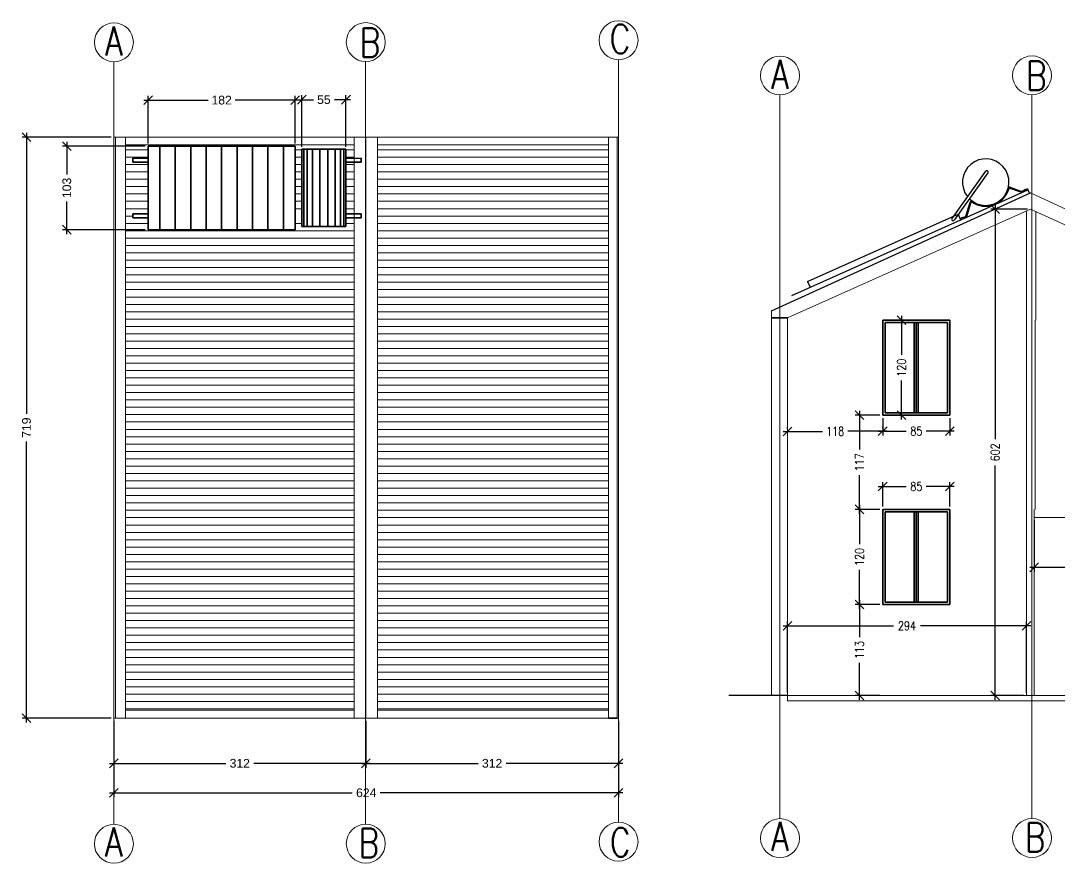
# Model space of a CAD drawing. Header units: millimetres. Extents: x 694 to 3188, y 608 to 2399.
# Drawn here: x 694 to 1980, y 1356 to 2399 of the extents above; entities that cross this region are included whole.
import ezdxf

# ---------------------------------------------------------------- set-up
doc = ezdxf.new("R2010")
doc.units = ezdxf.units.MM
for name, color, linetype, lineweight in [('A-ANNO-DIMS', 3, 'Continuous', 18), ('A-ANNO-SYMB', 3, 'Continuous', 18), ('A-ELEV-MBE1', 7, 'Continuous', 35), ('A-ELEV-MBE2', 4, 'Continuous', 25), ('A-FLOR-PATT', 8, 'Continuous', 18)]:
    doc.layers.add(name, color=color, linetype=linetype, lineweight=lineweight)
doc.styles.add('ARIAL', font='Arial.ttf')
doc.styles.add('E-ROMANS', font='romans.shx', dxfattribs={"width": 0.8})
doc.dimstyles.new('QUOTE', dxfattribs={"dimtxt": 3.6, "dimasz": 3.6, "dimexe": 1.8, "dimexo": 1.2, "dimgap": 1.8, "dimtad": 0, "dimdec": 0, "dimzin": 0, "dimdsep": 46, "dimtxsty": 'E-ROMANS', "dimblk": 'OBLIQUE', "dimblk1": 'OBLIQUE', "dimblk2": 'OBLIQUE', "dimcen": 1.8, "dimdle": 1.8, "dimclrd": 256, "dimclrt": 256, "dimadec": 0, "dimazin": 0, "dimtfac": 1, "dimtdec": 0, "dimtmove": 1, "dimatfit": 3, "dimldrblk": 'OPEN90', "dimfxl": 1, "dimtfill": 1, "dimtolj": 1, "dimtzin": 0, "dimarcsym": 0})
doc.dimstyles.new('TICK_36', dxfattribs={"dimtxt": 3.6, "dimasz": 3.6, "dimexe": 1.8, "dimexo": 1.2, "dimgap": 1.8, "dimtad": 0, "dimdec": 0, "dimzin": 0, "dimdsep": 46, "dimtxsty": 'ARIAL', "dimblk": 'OBLIQUE', "dimcen": 1.8, "dimdle": 1.8, "dimclrd": 256, "dimclrt": 256, "dimadec": 0, "dimazin": 0, "dimtfac": 1, "dimtdec": 0, "dimtmove": 1, "dimatfit": 3, "dimldrblk": 'OPEN90', "dimfxl": 1, "dimtfill": 1, "dimtolj": 1, "dimtzin": 0, "dimarcsym": 0})

# ---------------------------------------------------------------- blocks, each defined once
blk = doc.blocks.new('_Oblique')
at = {"color": 0, "linetype": 'ByBlock', "lineweight": -2}
blk.add_line((-0.5, -0.5), (0.5, 0.5), dxfattribs=at)
blk = doc.blocks.new('*D155')
at = {"layer": 'A-ANNO-DIMS', "color": 0, "lineweight": -2, "transparency": 16777216}
for p, q in [((809.7, 1531.9), (809.7, 1437.5)), ((1434.7, 1531.9), (1434.7, 1437.5))]:
    blk.add_line(p, q, dxfattribs=at)
at = {"layer": 'A-ANNO-DIMS', "lineweight": -2, "transparency": 16777216}
for p, q in [((804.3, 1442.9), (1104.8, 1442.9)), ((1440.1, 1442.9), (1139.6, 1442.9))]:
    blk.add_line(p, q, dxfattribs=at)
at = {"layer": 'A-ANNO-DIMS', "lineweight": -2, "transparency": 16777216, "xscale": 10.8, "yscale": 10.8, "zscale": 10.8, "rotation": 180}
blk.add_blockref('_Oblique', (809.7, 1442.9), dxfattribs=at)
at = {"layer": 'A-ANNO-DIMS', "lineweight": -2, "transparency": 16777216, "xscale": 10.8, "yscale": 10.8, "zscale": 10.8}
blk.add_blockref('_Oblique', (1434.7, 1442.9), dxfattribs=at)
at = {"layer": 'A-ANNO-DIMS', "transparency": 16777216, "insert": (1122.2, 1442.9), "char_height": 10.8, "attachment_point": 5, "style": 'ARIAL', "bg_fill": 3, "box_fill_scale": 1.1, "bg_fill_color": 256, "bg_fill_true_color": 13158600, "bg_fill_transparency": 0}
blk.add_mtext('\\A1;624', dxfattribs=at)
blk = doc.blocks.new('_Open90')
at = {"color": 0, "linetype": 'ByBlock', "lineweight": -2}
for p, q in [((0, 0), (-1, 0)), ((-0.5, 0.5), (0, 0)), ((0, 0), (-0.5, -0.5))]:
    blk.add_line(p, q, dxfattribs=at)
blk = doc.blocks.new('*D156')
at = {"layer": 'A-ANNO-DIMS', "color": 0, "lineweight": -2, "transparency": 16777216}
for p, q in [((809.7, 1531.9), (809.7, 1474)), ((1121.6, 1531.9), (1121.6, 1474))]:
    blk.add_line(p, q, dxfattribs=at)
at = {"layer": 'A-ANNO-DIMS', "lineweight": -2, "transparency": 16777216}
for p, q in [((804.3, 1479.4), (948.5, 1479.4)), ((1127, 1479.4), (982.8, 1479.4))]:
    blk.add_line(p, q, dxfattribs=at)
at = {"layer": 'A-ANNO-DIMS', "lineweight": -2, "transparency": 16777216, "xscale": 10.8, "yscale": 10.8, "zscale": 10.8, "rotation": 180}
blk.add_blockref('_Oblique', (809.7, 1479.4), dxfattribs=at)
at = {"layer": 'A-ANNO-DIMS', "lineweight": -2, "transparency": 16777216, "xscale": 10.8, "yscale": 10.8, "zscale": 10.8}
blk.add_blockref('_Oblique', (1121.6, 1479.4), dxfattribs=at)
at = {"layer": 'A-ANNO-DIMS', "transparency": 16777216, "insert": (965.6, 1479.4), "char_height": 10.8, "attachment_point": 5, "style": 'ARIAL', "bg_fill": 3, "box_fill_scale": 1.1, "bg_fill_color": 256, "bg_fill_true_color": 13158600, "bg_fill_transparency": 0}
blk.add_mtext('\\A1;312', dxfattribs=at)
blk = doc.blocks.new('*D157')
at = {"layer": 'A-ANNO-DIMS', "color": 0, "lineweight": -2, "transparency": 16777216}
for p, q in [((1121.6, 1531.9), (1121.6, 1474)), ((1434.7, 1531.9), (1434.7, 1474))]:
    blk.add_line(p, q, dxfattribs=at)
at = {"layer": 'A-ANNO-DIMS', "lineweight": -2, "transparency": 16777216}
for p, q in [((1116.2, 1479.4), (1261, 1479.4)), ((1440.1, 1479.4), (1295.3, 1479.4))]:
    blk.add_line(p, q, dxfattribs=at)
at = {"layer": 'A-ANNO-DIMS', "lineweight": -2, "transparency": 16777216, "xscale": 10.8, "yscale": 10.8, "zscale": 10.8, "rotation": 180}
blk.add_blockref('_Oblique', (1121.6, 1479.4), dxfattribs=at)
at = {"layer": 'A-ANNO-DIMS', "lineweight": -2, "transparency": 16777216, "xscale": 10.8, "yscale": 10.8, "zscale": 10.8}
blk.add_blockref('_Oblique', (1434.7, 1479.4), dxfattribs=at)
at = {"layer": 'A-ANNO-DIMS', "transparency": 16777216, "insert": (1278.1, 1479.4), "char_height": 10.8, "attachment_point": 5, "style": 'ARIAL', "bg_fill": 3, "box_fill_scale": 1.1, "bg_fill_color": 256, "bg_fill_true_color": 13158600, "bg_fill_transparency": 0}
blk.add_mtext('\\A1;312', dxfattribs=at)
blk = doc.blocks.new('*D158')
at = {"layer": 'A-ANNO-DIMS', "color": 0, "lineweight": -2, "transparency": 16777216}
for p, q in [((806.1, 2254.9), (696, 2254.9)), ((806.1, 1535.5), (696, 1535.5))]:
    blk.add_line(p, q, dxfattribs=at)
at = {"layer": 'A-ANNO-DIMS', "lineweight": -2, "transparency": 16777216}
for p, q in [((701.4, 2260.3), (701.4, 1912.5)), ((701.4, 1530.1), (701.4, 1877.9))]:
    blk.add_line(p, q, dxfattribs=at)
at = {"layer": 'A-ANNO-DIMS', "lineweight": -2, "transparency": 16777216, "xscale": 10.8, "yscale": 10.8, "zscale": 10.8}
for p, rotation in [((701.4, 2254.9), 90), ((701.4, 1535.5), 270)]:
    blk.add_blockref('_Oblique', p, dxfattribs=dict(at, rotation=rotation))
at = {"layer": 'A-ANNO-DIMS', "transparency": 16777216, "insert": (701.4, 1895.2), "char_height": 10.8, "attachment_point": 5, "rotation": 90, "style": 'ARIAL', "bg_fill": 3, "box_fill_scale": 1.1, "bg_fill_color": 256, "bg_fill_true_color": 13158600, "bg_fill_transparency": 0}
blk.add_mtext('\\A1;719', dxfattribs=at)
blk = doc.blocks.new('*D159')
at = {"layer": 'A-ANNO-DIMS', "color": 0, "lineweight": -2, "transparency": 16777216}
for p, q in [((848.5, 2243.7), (746, 2243.7)), ((848.5, 2140.4), (746, 2140.4))]:
    blk.add_line(p, q, dxfattribs=at)
at = {"layer": 'A-ANNO-DIMS', "lineweight": -2, "transparency": 16777216}
for p, q in [((751.4, 2249.1), (751.4, 2208.9)), ((751.4, 2135), (751.4, 2175.2))]:
    blk.add_line(p, q, dxfattribs=at)
at = {"layer": 'A-ANNO-DIMS', "lineweight": -2, "transparency": 16777216, "xscale": 10.8, "yscale": 10.8, "zscale": 10.8}
for p, rotation in [((751.4, 2243.7), 90), ((751.4, 2140.4), 270)]:
    blk.add_blockref('_Oblique', p, dxfattribs=dict(at, rotation=rotation))
at = {"layer": 'A-ANNO-DIMS', "transparency": 16777216, "insert": (751.4, 2192.1), "char_height": 10.8, "attachment_point": 5, "rotation": 90, "style": 'ARIAL', "bg_fill": 3, "box_fill_scale": 1.1, "bg_fill_color": 256, "bg_fill_true_color": 13158600, "bg_fill_transparency": 0}
blk.add_mtext('\\A1;103', dxfattribs=at)
blk = doc.blocks.new('*D160')
at = {"layer": 'A-ANNO-DIMS', "color": 0, "lineweight": -2, "transparency": 16777216}
for p, q in [((852.1, 2247.3), (852.1, 2306.2)), ((1034, 2247.3), (1034, 2306.2))]:
    blk.add_line(p, q, dxfattribs=at)
at = {"layer": 'A-ANNO-DIMS', "lineweight": -2, "transparency": 16777216}
for p, q in [((846.7, 2300.8), (926.3, 2300.8)), ((1039.4, 2300.8), (959.8, 2300.8))]:
    blk.add_line(p, q, dxfattribs=at)
at = {"layer": 'A-ANNO-DIMS', "lineweight": -2, "transparency": 16777216, "xscale": 10.8, "yscale": 10.8, "zscale": 10.8, "rotation": 180}
blk.add_blockref('_Oblique', (852.1, 2300.8), dxfattribs=at)
at = {"layer": 'A-ANNO-DIMS', "lineweight": -2, "transparency": 16777216, "xscale": 10.8, "yscale": 10.8, "zscale": 10.8}
blk.add_blockref('_Oblique', (1034, 2300.8), dxfattribs=at)
at = {"layer": 'A-ANNO-DIMS', "transparency": 16777216, "insert": (943.1, 2300.8), "char_height": 10.8, "attachment_point": 5, "style": 'ARIAL', "bg_fill": 3, "box_fill_scale": 1.1, "bg_fill_color": 256, "bg_fill_true_color": 13158600, "bg_fill_transparency": 0}
blk.add_mtext('\\A1;182', dxfattribs=at)
blk = doc.blocks.new('*D161')
at = {"layer": 'A-ANNO-DIMS', "color": 0, "lineweight": -2, "transparency": 16777216}
for p, q in [((1042.4, 2242.8), (1042.4, 2306.8)), ((1097.1, 2242.8), (1097.1, 2306.8))]:
    blk.add_line(p, q, dxfattribs=at)
at = {"layer": 'A-ANNO-DIMS', "lineweight": -2, "transparency": 16777216}
for p, q in [((1037, 2301.4), (1056.7, 2301.4)), ((1102.5, 2301.4), (1082.8, 2301.4))]:
    blk.add_line(p, q, dxfattribs=at)
at = {"layer": 'A-ANNO-DIMS', "lineweight": -2, "transparency": 16777216, "xscale": 10.8, "yscale": 10.8, "zscale": 10.8, "rotation": 180}
blk.add_blockref('_Oblique', (1042.4, 2301.4), dxfattribs=at)
at = {"layer": 'A-ANNO-DIMS', "lineweight": -2, "transparency": 16777216, "xscale": 10.8, "yscale": 10.8, "zscale": 10.8}
blk.add_blockref('_Oblique', (1097.1, 2301.4), dxfattribs=at)
at = {"layer": 'A-ANNO-DIMS', "transparency": 16777216, "insert": (1069.7, 2301.4), "char_height": 10.8, "attachment_point": 5, "style": 'ARIAL', "bg_fill": 3, "box_fill_scale": 1.1, "bg_fill_color": 256, "bg_fill_true_color": 13158600, "bg_fill_transparency": 0}
blk.add_mtext('\\A1;55', dxfattribs=at)
blk = doc.blocks.new('*D162')
at = {"layer": 'A-ANNO-DIMS', "color": 0, "lineweight": -2, "ltscale": 2, "transparency": 16777216}
for p, q in [((1761.8, 1907), (1761.8, 1885.5)), ((1845.1, 1907), (1845.1, 1885.5))]:
    blk.add_line(p, q, dxfattribs=at)
at = {"layer": 'A-ANNO-DIMS', "lineweight": -2, "ltscale": 2, "transparency": 16777216}
for p, q in [((1756.4, 1890.9), (1791.1, 1890.9)), ((1850.5, 1890.9), (1815.8, 1890.9))]:
    blk.add_line(p, q, dxfattribs=at)
at = {"layer": 'A-ANNO-DIMS', "lineweight": -2, "ltscale": 2, "transparency": 16777216, "xscale": 10.8, "yscale": 10.8, "zscale": 10.8, "rotation": 180}
blk.add_blockref('_Oblique', (1761.8, 1890.9), dxfattribs=at)
at = {"layer": 'A-ANNO-DIMS', "lineweight": -2, "ltscale": 2, "transparency": 16777216, "xscale": 10.8, "yscale": 10.8, "zscale": 10.8}
blk.add_blockref('_Oblique', (1845.1, 1890.9), dxfattribs=at)
at = {"layer": 'A-ANNO-DIMS', "ltscale": 2, "transparency": 16777216, "insert": (1803.4, 1890.9), "char_height": 10.8, "attachment_point": 5, "style": 'E-ROMANS', "bg_fill": 3, "box_fill_scale": 1.1, "bg_fill_color": 256, "bg_fill_true_color": 13158600, "bg_fill_transparency": 0}
blk.add_mtext('\\A1;85', dxfattribs=at)
blk = doc.blocks.new('*D143')
at = {"layer": 'A-ANNO-DIMS', "color": 0, "lineweight": -2, "ltscale": 2, "transparency": 16777216}
for p, q in [((1644.1, 1893.9), (1644.1, 1895.7)), ((1761.8, 1894.5), (1761.8, 1896.3))]:
    blk.add_line(p, q, dxfattribs=at)
at = {"layer": 'A-ANNO-DIMS', "lineweight": -2, "ltscale": 2, "transparency": 16777216}
for p, q in [((1767.2, 1890.9), (1718.8, 1890.7)), ((1638.7, 1890.3), (1687.1, 1890.5))]:
    blk.add_line(p, q, dxfattribs=at)
at = {"layer": 'A-ANNO-DIMS', "lineweight": -2, "ltscale": 2, "transparency": 16777216, "xscale": 10.8, "yscale": 10.8, "zscale": 10.8}
for p, rotation in [((1644.1, 1890.3), 180.2922107082833), ((1761.8, 1890.9), 0.2922107082832159)]:
    blk.add_blockref('_Oblique', p, dxfattribs=dict(at, rotation=rotation))
at = {"layer": 'A-ANNO-DIMS', "ltscale": 2, "transparency": 16777216, "insert": (1703, 1890.6), "char_height": 10.8, "attachment_point": 5, "rotation": 0.2922, "style": 'E-ROMANS', "bg_fill": 3, "box_fill_scale": 1.1, "bg_fill_color": 256, "bg_fill_true_color": 13158600, "bg_fill_transparency": 0}
blk.add_mtext('\\A1;118', dxfattribs=at)
blk = doc.blocks.new('*D144')
at = {"layer": 'A-ANNO-DIMS', "lineweight": -2, "ltscale": 2, "transparency": 16777216}
for p, q in [((1785, 2033.7), (1785, 1985.3)), ((1785, 1905.2), (1785, 1953.5))]:
    blk.add_line(p, q, dxfattribs=at)
at = {"layer": 'A-ANNO-DIMS', "color": 0, "lineweight": -2, "ltscale": 2, "transparency": 16777216}
for p, q in [((1781.4, 2028.3), (1779.6, 2028.3)), ((1781.4, 1910.6), (1779.6, 1910.6))]:
    blk.add_line(p, q, dxfattribs=at)
at = {"layer": 'A-ANNO-DIMS', "lineweight": -2, "ltscale": 2, "transparency": 16777216, "xscale": 10.8, "yscale": 10.8, "zscale": 10.8}
for p, rotation in [((1785, 2028.3), 90), ((1785, 1910.6), 270)]:
    blk.add_blockref('_Oblique', p, dxfattribs=dict(at, rotation=rotation))
at = {"layer": 'A-ANNO-DIMS', "ltscale": 2, "transparency": 16777216, "insert": (1785, 1969.4), "char_height": 10.8, "attachment_point": 5, "rotation": 90, "style": 'E-ROMANS', "bg_fill": 3, "box_fill_scale": 1.1, "bg_fill_color": 256, "bg_fill_true_color": 13158600, "bg_fill_transparency": 0}
blk.add_mtext('\\A1;120', dxfattribs=at)
blk = doc.blocks.new('*D163')
at = {"layer": 'A-ANNO-DIMS', "color": 0, "lineweight": -2, "ltscale": 2, "transparency": 16777216}
for p, q in [((1758.2, 1910.6), (1727.6, 1910.6)), ((1758.2, 1794), (1727.6, 1794))]:
    blk.add_line(p, q, dxfattribs=at)
at = {"layer": 'A-ANNO-DIMS', "lineweight": -2, "ltscale": 2, "transparency": 16777216}
for p, q in [((1733, 1916), (1733, 1868.2)), ((1733, 1788.6), (1733, 1836.4))]:
    blk.add_line(p, q, dxfattribs=at)
at = {"layer": 'A-ANNO-DIMS', "lineweight": -2, "ltscale": 2, "transparency": 16777216, "xscale": 10.8, "yscale": 10.8, "zscale": 10.8}
for p, rotation in [((1733, 1910.6), 90), ((1733, 1794), 270)]:
    blk.add_blockref('_Oblique', p, dxfattribs=dict(at, rotation=rotation))
at = {"layer": 'A-ANNO-DIMS', "ltscale": 2, "transparency": 16777216, "insert": (1733, 1852.3), "char_height": 10.8, "attachment_point": 5, "rotation": 90, "style": 'E-ROMANS', "bg_fill": 3, "box_fill_scale": 1.1, "bg_fill_color": 256, "bg_fill_true_color": 13158600, "bg_fill_transparency": 0}
blk.add_mtext('\\A1;117', dxfattribs=at)
blk = doc.blocks.new('*D164')
at = {"layer": 'A-ANNO-DIMS', "color": 0, "lineweight": -2, "ltscale": 2, "transparency": 16777216}
for p, q in [((1758.2, 1794), (1727.6, 1794)), ((1758.2, 1676.3), (1727.6, 1676.3))]:
    blk.add_line(p, q, dxfattribs=at)
at = {"layer": 'A-ANNO-DIMS', "lineweight": -2, "ltscale": 2, "transparency": 16777216}
for p, q in [((1733, 1799.4), (1733, 1751)), ((1733, 1670.9), (1733, 1719.2))]:
    blk.add_line(p, q, dxfattribs=at)
at = {"layer": 'A-ANNO-DIMS', "lineweight": -2, "ltscale": 2, "transparency": 16777216, "xscale": 10.8, "yscale": 10.8, "zscale": 10.8}
for p, rotation in [((1733, 1794), 90), ((1733, 1676.3), 270)]:
    blk.add_blockref('_Oblique', p, dxfattribs=dict(at, rotation=rotation))
at = {"layer": 'A-ANNO-DIMS', "ltscale": 2, "transparency": 16777216, "insert": (1733, 1735.1), "char_height": 10.8, "attachment_point": 5, "rotation": 90, "style": 'E-ROMANS', "bg_fill": 3, "box_fill_scale": 1.1, "bg_fill_color": 256, "bg_fill_true_color": 13158600, "bg_fill_transparency": 0}
blk.add_mtext('\\A1;120', dxfattribs=at)
blk = doc.blocks.new('*D165')
at = {"layer": 'A-ANNO-DIMS', "color": 0, "lineweight": -2, "ltscale": 2, "transparency": 16777216}
for p, q in [((1758.2, 1676.3), (1727.6, 1676.3)), ((1758.2, 1563.6), (1727.6, 1563.6))]:
    blk.add_line(p, q, dxfattribs=at)
at = {"layer": 'A-ANNO-DIMS', "lineweight": -2, "ltscale": 2, "transparency": 16777216}
for p, q in [((1733, 1681.7), (1733, 1635.8)), ((1733, 1558.2), (1733, 1604))]:
    blk.add_line(p, q, dxfattribs=at)
at = {"layer": 'A-ANNO-DIMS', "lineweight": -2, "ltscale": 2, "transparency": 16777216, "xscale": 10.8, "yscale": 10.8, "zscale": 10.8}
for p, rotation in [((1733, 1676.3), 90), ((1733, 1563.6), 270)]:
    blk.add_blockref('_Oblique', p, dxfattribs=dict(at, rotation=rotation))
at = {"layer": 'A-ANNO-DIMS', "ltscale": 2, "transparency": 16777216, "insert": (1733, 1619.9), "char_height": 10.8, "attachment_point": 5, "rotation": 90, "style": 'E-ROMANS', "bg_fill": 3, "box_fill_scale": 1.1, "bg_fill_color": 256, "bg_fill_true_color": 13158600, "bg_fill_transparency": 0}
blk.add_mtext('\\A1;113', dxfattribs=at)
blk = doc.blocks.new('*D166')
at = {"layer": 'A-ANNO-DIMS', "color": 0, "lineweight": -2, "ltscale": 2, "transparency": 16777216}
for p, q in [((1761.8, 1797.6), (1761.8, 1827.8)), ((1845.1, 1797.6), (1845.1, 1827.8))]:
    blk.add_line(p, q, dxfattribs=at)
at = {"layer": 'A-ANNO-DIMS', "lineweight": -2, "ltscale": 2, "transparency": 16777216}
for p, q in [((1756.4, 1822.4), (1791.1, 1822.4)), ((1850.5, 1822.4), (1815.8, 1822.4))]:
    blk.add_line(p, q, dxfattribs=at)
at = {"layer": 'A-ANNO-DIMS', "lineweight": -2, "ltscale": 2, "transparency": 16777216, "xscale": 10.8, "yscale": 10.8, "zscale": 10.8, "rotation": 180}
blk.add_blockref('_Oblique', (1761.8, 1822.4), dxfattribs=at)
at = {"layer": 'A-ANNO-DIMS', "lineweight": -2, "ltscale": 2, "transparency": 16777216, "xscale": 10.8, "yscale": 10.8, "zscale": 10.8}
blk.add_blockref('_Oblique', (1845.1, 1822.4), dxfattribs=at)
at = {"layer": 'A-ANNO-DIMS', "ltscale": 2, "transparency": 16777216, "insert": (1803.4, 1822.4), "char_height": 10.8, "attachment_point": 5, "style": 'E-ROMANS', "bg_fill": 3, "box_fill_scale": 1.1, "bg_fill_color": 256, "bg_fill_true_color": 13158600, "bg_fill_transparency": 0}
blk.add_mtext('\\A1;85', dxfattribs=at)
blk = doc.blocks.new('*D170')
at = {"layer": 'A-ANNO-DIMS', "color": 0, "lineweight": -2, "ltscale": 2, "transparency": 16777216}
for p, q in [((1949.6, 1780.5), (1949.6, 1716.8)), ((2240.6, 1780.5), (2240.6, 1716.8))]:
    blk.add_line(p, q, dxfattribs=at)
at = {"layer": 'A-ANNO-DIMS', "lineweight": -2, "ltscale": 2, "transparency": 16777216}
for p, q in [((1944.2, 1722.2), (2078.4, 1722.2)), ((2246, 1722.2), (2111.8, 1722.2))]:
    blk.add_line(p, q, dxfattribs=at)
at = {"layer": 'A-ANNO-DIMS', "lineweight": -2, "ltscale": 2, "transparency": 16777216, "xscale": 10.8, "yscale": 10.8, "zscale": 10.8, "rotation": 180}
blk.add_blockref('_Oblique', (1949.6, 1722.2), dxfattribs=at)
at = {"layer": 'A-ANNO-DIMS', "lineweight": -2, "ltscale": 2, "transparency": 16777216, "xscale": 10.8, "yscale": 10.8, "zscale": 10.8}
blk.add_blockref('_Oblique', (2240.6, 1722.2), dxfattribs=at)
at = {"layer": 'A-ANNO-DIMS', "ltscale": 2, "transparency": 16777216, "insert": (2095.1, 1722.2), "char_height": 10.8, "attachment_point": 5, "style": 'E-ROMANS', "bg_fill": 3, "box_fill_scale": 1.1, "bg_fill_color": 256, "bg_fill_true_color": 13158600, "bg_fill_transparency": 0}
blk.add_mtext('\\A1;294', dxfattribs=at)
blk = doc.blocks.new('*D148')
at = {"layer": 'A-ANNO-DIMS', "color": 0, "lineweight": -2, "transparency": 16777216}
for p, q in [((1941.3, 2165.8), (1895.6, 2165.8)), ((1936.2, 1563.6), (1895.6, 1563.6))]:
    blk.add_line(p, q, dxfattribs=at)
at = {"layer": 'A-ANNO-DIMS', "lineweight": -2, "transparency": 16777216}
for p, q in [((1901, 2171.2), (1901, 1881)), ((1901, 1558.2), (1901, 1848.4))]:
    blk.add_line(p, q, dxfattribs=at)
at = {"layer": 'A-ANNO-DIMS', "lineweight": -2, "transparency": 16777216, "xscale": 10.8, "yscale": 10.8, "zscale": 10.8}
for p, rotation in [((1901, 2165.8), 90), ((1901, 1563.6), 270)]:
    blk.add_blockref('_Oblique', p, dxfattribs=dict(at, rotation=rotation))
at = {"layer": 'A-ANNO-DIMS', "transparency": 16777216, "insert": (1901, 1864.7), "char_height": 10.8, "attachment_point": 5, "rotation": 90, "style": 'E-ROMANS', "bg_fill": 3, "box_fill_scale": 1.1, "bg_fill_color": 256, "bg_fill_true_color": 13158600, "bg_fill_transparency": 0}
blk.add_mtext('\\A1;602', dxfattribs=at)
blk = doc.blocks.new('*D152')
at = {"layer": 'A-ANNO-DIMS', "lineweight": -2, "transparency": 16777216}
for p, q in [((1638.7, 1649.8), (1775.3, 1649.8)), ((1945.2, 1649.8), (1808.7, 1649.8))]:
    blk.add_line(p, q, dxfattribs=at)
at = {"layer": 'A-ANNO-DIMS', "color": 0, "lineweight": -2, "transparency": 16777216}
for p, q in [((1644.1, 1567.2), (1644.1, 1655.2)), ((1939.8, 1567.2), (1939.8, 1655.2))]:
    blk.add_line(p, q, dxfattribs=at)
at = {"layer": 'A-ANNO-DIMS', "lineweight": -2, "transparency": 16777216, "xscale": 10.8, "yscale": 10.8, "zscale": 10.8, "rotation": 180}
blk.add_blockref('_Oblique', (1644.1, 1649.8), dxfattribs=at)
at = {"layer": 'A-ANNO-DIMS', "lineweight": -2, "transparency": 16777216, "xscale": 10.8, "yscale": 10.8, "zscale": 10.8}
blk.add_blockref('_Oblique', (1939.8, 1649.8), dxfattribs=at)
at = {"layer": 'A-ANNO-DIMS', "transparency": 16777216, "insert": (1792, 1649.8), "char_height": 10.8, "attachment_point": 5, "style": 'E-ROMANS', "bg_fill": 3, "box_fill_scale": 1.1, "bg_fill_color": 256, "bg_fill_true_color": 13158600, "bg_fill_transparency": 0}
blk.add_mtext('\\A1;294', dxfattribs=at)

msp = doc.modelspace()

# ---------------------------------------------------------------- linework, layer by layer
msp.add_line((1644.1, 1563.6), (1571.2, 1563.6))
at = {"layer": 'A-ANNO-SYMB', "color": 0}
for p, q in [((1121.6, 2254.9), (809.7, 2254.9)), ((809.7, 2254.9), (809.7, 1535.5)), ((811.6, 1535.5), (811.6, 2254.9)), ((824.2, 2254.9), (824.2, 1535.5)), ((1107.3, 1535.5), (1107.3, 2254.9)), ((1121.6, 1535.5), (1121.6, 2254.9)), ((1121.6, 2254.9), (1422.2, 2254.9)), ((1136, 1535.5), (1136, 2254.9)), ((1420.3, 2254.9), (1420.3, 2254.9)), ((1420.3, 2254.9), (1434.7, 2254.9)), ((1422.2, 2254.9), (1432.8, 2254.9)), ((1422.2, 1535.5), (1422.2, 2254.9)), ((1432.8, 2254.9), (1432.8, 1535.5)), ((1434.7, 2254.9), (1434.7, 1535.5)), ((1107.3, 2245.3), (824.2, 2245.3)), ((1136, 2245.3), (1422.2, 2245.3)), ((1939.8, 1794), (1939.8, 2163.5)), ((1624.1, 2039.9), (1624.3, 1563.6)), ((1644.1, 2031.2), (1644.1, 1794)), ((1950.6, 2028.3), (1950.6, 1794)), ((1644.1, 1794), (1644.1, 1563.6)), ((1939.8, 1563.6), (1939.8, 1794)), ((1949.6, 1794), (1949.6, 1563.6)), ((1644.1, 1563.6), (1637.2, 1563.6)), ((1644.1, 1563.6), (1949.6, 1563.6)), ((1644.1, 1556.7), (1644.1, 1563.6)), ((2250.2, 1556.7), (1644.1, 1556.7)), ((1946.6, 1563.6), (2254.9, 1563.6)), ((1107.3, 1545.1), (824.2, 1545.1)), ((1136, 1545.1), (1422.2, 1545.1)), ((1121.6, 1535.5), (809.7, 1535.5)), ((1121.6, 1535.5), (1422.2, 1535.5)), ((1420.3, 1535.5), (1434.7, 1535.5))]:
    msp.add_line(p, q, dxfattribs=at)
at = {"layer": 'A-ANNO-SYMB', "color": 7, "ltscale": 2}
msp.add_line((2240.6, 1784.1), (1949.6, 1784.1), dxfattribs=at)
at = {"layer": 'A-ANNO-SYMB', "color": 0}
for points in [[(2252.6, 2043.4), (1944.9, 2186)], [(1644.1, 2031.2), (1944.9, 2165.8)], [(2241.8, 2030.6), (1944.9, 2165.8)], [(1951.6, 2028.3), (1951.6, 2162.7)]]:
    msp.add_lwpolyline(points, dxfattribs=at)
at = {"layer": 'A-ANNO-SYMB'}
for centre in [(809.7, 2372.5), (1121.6, 2372.7), (1434.7, 2375), (1634.6, 2331.3), (1946.8, 2331.5), (809.7, 1379.8), (1121.6, 1380), (1434.7, 1382.4), (1634.6, 1386.8), (1946.8, 1387)]:
    msp.add_circle(centre, 24.1, dxfattribs=at)
at = {"layer": 'A-ELEV-MBE1', "color": 4}
for p, q in [((852.1, 2140.4), (852.1, 2243.7)), ((1034, 2243.7), (852.1, 2243.7)), ((866.6, 2243.7), (866.6, 2140.4)), ((885.7, 2243.7), (885.7, 2140.4)), ((904.9, 2243.7), (904.9, 2140.4)), ((924, 2243.7), (924, 2140.4)), ((943.1, 2243.7), (943.1, 2140.4)), ((962.3, 2243.7), (962.3, 2140.4)), ((981.4, 2243.7), (981.4, 2140.4)), ((1000.5, 2243.7), (1000.5, 2140.4)), ((1019.6, 2243.7), (1019.6, 2140.4)), ((1034, 2243.7), (1034, 2140.4)), ((1042.4, 2144.2), (1042.4, 2239.9)), ((1042.4, 2239.9), (1097.1, 2239.9)), ((1044.8, 2144.2), (1044.8, 2239.9)), ((1049, 2144.2), (1049, 2239.9)), ((1055.6, 2144.2), (1055.6, 2239.9)), ((1064.7, 2144.2), (1064.7, 2239.9)), ((1074.7, 2144.2), (1074.7, 2239.9)), ((1083.8, 2144.2), (1083.8, 2239.9)), ((1090.4, 2144.2), (1090.4, 2239.9)), ((1094.6, 2144.2), (1094.6, 2239.9)), ((1097.1, 2144.2), (1097.1, 2239.9)), ((852.1, 2228.9), (833.1, 2228.9)), ((833.1, 2224.2), (833.1, 2228.9)), ((1115.8, 2224.2), (1115.8, 2228.9)), ((833.1, 2224.2), (852.1, 2224.2)), ((1115.8, 2224.2), (1097.1, 2224.2)), ((833.1, 2155.2), (833.1, 2160)), ((833.1, 2160), (852.1, 2160)), ((852.1, 2155.2), (833.1, 2155.2)), ((1034, 2160), (1034, 2155.2)), ((1115.8, 2160), (1097.1, 2160)), ((1097.1, 2155.2), (1115.8, 2155.2)), ((1115.8, 2155.2), (1115.8, 2160)), ((852.1, 2140.4), (1034, 2140.4)), ((1097.1, 2144.2), (1042.4, 2144.2)), ((1761.8, 2028.3), (1761.8, 1910.6)), ((1761.8, 2028.3), (1845.1, 2028.3)), ((1764.7, 2025.3), (1842.2, 2025.3)), ((1764.7, 1913.6), (1764.7, 2025.3)), ((1801, 2025.3), (1801, 1913.6)), ((1803.4, 2025.3), (1803.4, 1913.6)), ((1805.9, 2025.3), (1805.9, 1913.6)), ((1842.2, 1913.6), (1842.2, 2025.3)), ((1845.1, 2028.3), (1845.1, 1910.6)), ((1761.8, 1910.6), (1845.1, 1910.6)), ((1764.7, 1913.6), (1842.2, 1913.6)), ((1761.8, 1794), (1761.8, 1676.3)), ((1761.8, 1794), (1845.1, 1794)), ((1764.7, 1791), (1842.2, 1791)), ((1764.7, 1679.2), (1764.7, 1791)), ((1801, 1791), (1801, 1679.2)), ((1803.4, 1791), (1803.4, 1679.2)), ((1805.9, 1791), (1805.9, 1679.2)), ((1842.2, 1679.2), (1842.2, 1791)), ((1845.1, 1794), (1845.1, 1676.3)), ((1761.8, 1676.3), (1845.1, 1676.3)), ((1764.7, 1679.2), (1842.2, 1679.2))]:
    msp.add_line(p, q, dxfattribs=at)
at = {"layer": 'A-ELEV-MBE1', "color": 0}
for p, q in [((1042.4, 2144.2), (1042.4, 2239.9)), ((1644.1, 2031.2), (1624.1, 2031.2)), ((1644.1, 2031.2), (1624.1, 2031.2)), ((1420.3, 1535.5), (1420.3, 1535.5)), ((1432.8, 1535.5), (1422.2, 1535.5)), ((1434.7, 1535.5), (1434.7, 1535.5))]:
    msp.add_line(p, q, dxfattribs=at)
at = {"layer": 'A-ELEV-MBE2', "color": 4}
for p, q in [((1097.1, 2228.9), (1115.8, 2228.9)), ((1889.3, 2212.7), (1847.4, 2154.3)), ((1892.1, 2210.7), (1850.3, 2152.2)), ((1919.5, 2192), (1932.4, 2187.1)), ((1919.9, 2193.1), (1932.8, 2188.1)), ((1941, 2190.9), (1935, 2188.2)), ((1937.3, 2189.3), (1937, 2189.8)), ((1937.1, 2189.9), (1938.4, 2190.5)), ((1937.6, 2189.4), (1937.3, 2190)), ((1938.2, 2190.3), (1938.4, 2189.8)), ((1938.5, 2190.5), (1938.7, 2189.9)), ((1941, 2190.9), (1941.5, 2189.8)), ((1865.4, 2158.2), (1870.1, 2174.6)), ((1866.5, 2157.9), (1871.2, 2174.3)), ((1863.8, 2156.3), (1857.9, 2153.7)), ((1857.9, 2153.7), (1858.3, 2152.6)), ((1860.1, 2154.7), (1859.8, 2155.3)), ((1859.9, 2155.4), (1861.2, 2155.9)), ((1860.4, 2154.9), (1860.1, 2155.4)), ((1861, 2155.8), (1861.2, 2155.2)), ((1861.2, 2155.9), (1861.5, 2155.4))]:
    msp.add_line(p, q, dxfattribs=at)
for points in [[(1649.1, 2059), (1941.5, 2189.8)], [(1941.5, 2189.8), (1943.5, 2185.4)], [(1624.1, 2039.9), (1944.9, 2186)], [(1668.6, 2076.3), (1855.1, 2159.8)], [(1855.1, 2159.8), (1858.3, 2152.6)], [(1668.6, 2076.3), (1671.8, 2069.2)]]:
    msp.add_lwpolyline(points, dxfattribs=at)
for centre, radius, start, end in [((1889.4, 2199.3), 28.8, 225.5684, 218.4373), ((1890.7, 2211.7), 1.75, 323.5018, 144.7184), ((1889.4, 2199.3), 29.9, 235.3503, 344.8856), ((1919.1, 2191.2), 2.04, 69.1101, 160.1951), ((1919.1, 2191.2), 0.909, 69.1393, 157.4318), ((1933.8, 2190.9), 4.05, 249.1101, 294.1101), ((1933.8, 2190.9), 2.92, 249.1101, 294.1101), ((1937.1, 2189.9), 0.0527, 114.1101, 204.1101), ((1937.4, 2190), 0.0527, 114.1101, 204.1101), ((1937.3, 2189.9), 0.0527, 24.1101, 114.1101), ((1937.3, 2189.3), 0.0527, 204.1101, 294.1101), ((1937.6, 2189.4), 0.0527, 204.1101, 294.1101), ((1937.5, 2189.4), 0.0527, 294.1101, 24.1101), ((1938.1, 2190.3), 0.0527, 24.1101, 114.1101), ((1938.2, 2190.4), 0.0527, 114.1101, 204.1101), ((1938.4, 2190.4), 0.0527, 24.1101, 114.1101), ((1938.5, 2189.8), 0.0527, 204.1101, 294.1101), ((1938.4, 2189.8), 0.0527, 294.1101, 24.1101), ((1938.7, 2189.9), 0.0527, 294.1101, 24.1101), ((1872, 2173.9), 2.04, 59.8894, 159.9915), ((1872, 2173.9), 0.908, 62.3083, 153.6229), ((1848.9, 2153.3), 1.75, 144.1101, 325.08), ((1859.9, 2155.3), 0.0527, 114.1101, 204.1101), ((1860.2, 2155.4), 0.0527, 114.1101, 204.1101), ((1860.1, 2155.4), 0.0527, 24.1101, 114.1101), ((1860.1, 2154.7), 0.0527, 204.1101, 294.1101), ((1860.4, 2154.9), 0.0527, 204.1101, 294.1101), ((1860.3, 2154.8), 0.0527, 294.1101, 24.1101), ((1861, 2155.8), 0.0527, 114.1101, 204.1101), ((1860.9, 2155.8), 0.0527, 24.1101, 114.1101), ((1861.2, 2155.9), 0.0527, 24.1101, 114.1101), ((1861.2, 2155.2), 0.0527, 204.1101, 294.1101), ((1861.2, 2155.2), 0.0527, 294.1101, 24.1101), ((1861.4, 2155.3), 0.0527, 294.1101, 24.1101), ((1862.6, 2159), 2.92, 294.1101, 344.1101), ((1862.6, 2159), 4.05, 294.1101, 344.1101)]:
    msp.add_arc(centre, radius, start, end, dxfattribs=at)
at = {"layer": 'A-FLOR-PATT', "linetype": 'Continuous'}
for p, q in [((824.2, 2239.2), (852.1, 2239.2)), ((1034, 2239.2), (1042.4, 2239.2)), ((1097.1, 2239.2), (1107.3, 2239.2)), ((1136, 2239.2), (1422.2, 2239.2)), ((824.2, 2230.1), (852.1, 2230.1)), ((1034, 2230.1), (1042.4, 2230.1)), ((1097.1, 2230.1), (1107.3, 2230.1)), ((1136, 2230.1), (1422.2, 2230.1)), ((824.2, 2221), (852.1, 2221)), ((1034, 2221), (1042.4, 2221)), ((1097.1, 2221), (1107.3, 2221)), ((1136, 2221), (1422.2, 2221)), ((824.2, 2211.9), (852.1, 2211.9)), ((824.2, 2202.8), (852.1, 2202.8)), ((1034, 2211.9), (1042.4, 2211.9)), ((1034, 2202.8), (1042.4, 2202.8)), ((1097.1, 2211.9), (1107.3, 2211.9)), ((1097.1, 2202.8), (1107.3, 2202.8)), ((1136, 2211.9), (1422.2, 2211.9)), ((1136, 2202.8), (1422.2, 2202.8)), ((824.2, 2193.7), (852.1, 2193.7)), ((1034, 2193.7), (1042.4, 2193.7)), ((1097.1, 2193.7), (1107.3, 2193.7)), ((1136, 2193.7), (1422.2, 2193.7)), ((824.2, 2184.6), (852.1, 2184.6)), ((824.2, 2175.5), (852.1, 2175.5)), ((1034, 2184.6), (1042.4, 2184.6)), ((1034, 2175.5), (1042.4, 2175.5)), ((1097.1, 2184.6), (1107.3, 2184.6)), ((1097.1, 2175.5), (1107.3, 2175.5)), ((1136, 2184.6), (1422.2, 2184.6)), ((1136, 2175.5), (1422.2, 2175.5)), ((824.2, 2166.4), (852.1, 2166.4)), ((1034, 2166.4), (1042.4, 2166.4)), ((1097.1, 2166.4), (1107.3, 2166.4)), ((1136, 2166.4), (1422.2, 2166.4)), ((824.2, 2157.2), (833.1, 2157.2)), ((824.2, 2148.1), (852.1, 2148.1)), ((1034, 2148.1), (1042.4, 2148.1)), ((1097.1, 2148.1), (1107.3, 2148.1)), ((1136, 2157.2), (1422.2, 2157.2)), ((1136, 2148.1), (1422.2, 2148.1)), ((824.2, 2139), (1107.3, 2139)), ((1136, 2139), (1422.2, 2139)), ((824.2, 2129.9), (1107.3, 2129.9)), ((1136, 2129.9), (1422.2, 2129.9)), ((824.2, 2120.8), (1107.3, 2120.8)), ((824.2, 2111.7), (1107.3, 2111.7)), ((1136, 2120.8), (1422.2, 2120.8)), ((1136, 2111.7), (1422.2, 2111.7)), ((824.2, 2102.6), (1107.3, 2102.6)), ((1136, 2102.6), (1422.2, 2102.6)), ((824.2, 2093.5), (1107.3, 2093.5)), ((824.2, 2084.4), (1107.3, 2084.4)), ((1136, 2093.5), (1422.2, 2093.5)), ((1136, 2084.4), (1422.2, 2084.4)), ((824.2, 2075.3), (1107.3, 2075.3)), ((1136, 2075.3), (1422.2, 2075.3)), ((824.2, 2066.1), (1107.3, 2066.1)), ((1136, 2066.1), (1422.2, 2066.1)), ((824.2, 2057), (1107.3, 2057)), ((824.2, 2047.9), (1107.3, 2047.9)), ((1136, 2057), (1422.2, 2057)), ((1136, 2047.9), (1422.2, 2047.9)), ((824.2, 2038.8), (1107.3, 2038.8)), ((1136, 2038.8), (1422.2, 2038.8)), ((824.2, 2029.7), (1107.3, 2029.7)), ((824.2, 2020.6), (1107.3, 2020.6)), ((1136, 2029.7), (1422.2, 2029.7)), ((1136, 2020.6), (1422.2, 2020.6)), ((824.2, 2011.5), (1107.3, 2011.5)), ((1136, 2011.5), (1422.2, 2011.5)), ((824.2, 2002.4), (1107.3, 2002.4)), ((1136, 2002.4), (1422.2, 2002.4)), ((824.2, 1993.3), (1107.3, 1993.3)), ((824.2, 1984.2), (1107.3, 1984.2)), ((1136, 1993.3), (1422.2, 1993.3)), ((1136, 1984.2), (1422.2, 1984.2)), ((824.2, 1975.1), (1107.3, 1975.1)), ((1136, 1975.1), (1422.2, 1975.1)), ((824.2, 1965.9), (1107.3, 1965.9)), ((824.2, 1956.8), (1107.3, 1956.8)), ((1136, 1965.9), (1422.2, 1965.9)), ((1136, 1956.8), (1422.2, 1956.8)), ((824.2, 1947.7), (1107.3, 1947.7)), ((1136, 1947.7), (1422.2, 1947.7)), ((824.2, 1938.6), (1107.3, 1938.6)), ((824.2, 1929.5), (1107.3, 1929.5)), ((1136, 1938.6), (1422.2, 1938.6)), ((1136, 1929.5), (1422.2, 1929.5)), ((824.2, 1920.4), (1107.3, 1920.4)), ((1136, 1920.4), (1422.2, 1920.4)), ((824.2, 1911.3), (1107.3, 1911.3)), ((1136, 1911.3), (1422.2, 1911.3)), ((824.2, 1902.2), (1107.3, 1902.2)), ((824.2, 1893.1), (1107.3, 1893.1)), ((1136, 1902.2), (1422.2, 1902.2)), ((1136, 1893.1), (1422.2, 1893.1)), ((824.2, 1884), (1107.3, 1884)), ((1136, 1884), (1422.2, 1884)), ((824.2, 1874.8), (1107.3, 1874.8)), ((824.2, 1865.7), (1107.3, 1865.7)), ((1136, 1874.8), (1422.2, 1874.8)), ((1136, 1865.7), (1422.2, 1865.7)), ((824.2, 1856.6), (1107.3, 1856.6)), ((1136, 1856.6), (1422.2, 1856.6)), ((824.2, 1847.5), (963.3, 1847.5)), ((963.3, 1847.5), (1107.3, 1847.5)), ((1136, 1847.5), (1265.4, 1847.5)), ((1265.4, 1847.5), (1422.2, 1847.5)), ((824.2, 1838.4), (1107.3, 1838.4)), ((824.2, 1829.3), (1107.3, 1829.3)), ((1136, 1838.4), (1422.2, 1838.4)), ((1136, 1829.3), (1422.2, 1829.3)), ((824.2, 1820.2), (1107.3, 1820.2)), ((1136, 1820.2), (1422.2, 1820.2)), ((824.2, 1811.1), (1107.3, 1811.1)), ((824.2, 1802), (1107.3, 1802)), ((1136, 1811.1), (1422.2, 1811.1)), ((1136, 1802), (1422.2, 1802)), ((824.2, 1792.9), (1107.3, 1792.9)), ((1136, 1792.9), (1422.2, 1792.9)), ((824.2, 1783.8), (1107.3, 1783.8)), ((1136, 1783.8), (1422.2, 1783.8)), ((824.2, 1774.6), (1107.3, 1774.6)), ((824.2, 1765.5), (1107.3, 1765.5)), ((1136, 1774.6), (1422.2, 1774.6)), ((1136, 1765.5), (1422.2, 1765.5)), ((824.2, 1756.4), (1107.3, 1756.4)), ((1136, 1756.4), (1422.2, 1756.4)), ((824.2, 1747.3), (1107.3, 1747.3)), ((824.2, 1738.2), (1107.3, 1738.2)), ((1136, 1747.3), (1422.2, 1747.3)), ((1136, 1738.2), (1422.2, 1738.2)), ((824.2, 1729.1), (1107.3, 1729.1)), ((1136, 1729.1), (1422.2, 1729.1)), ((824.2, 1720), (1107.3, 1720)), ((824.2, 1710.9), (1107.3, 1710.9)), ((1136, 1720), (1422.2, 1720)), ((1136, 1710.9), (1422.2, 1710.9)), ((824.2, 1701.8), (1107.3, 1701.8)), ((1136, 1701.8), (1422.2, 1701.8)), ((824.2, 1692.7), (1107.3, 1692.7)), ((1136, 1692.7), (1422.2, 1692.7)), ((824.2, 1683.5), (1107.3, 1683.5)), ((824.2, 1674.4), (1107.3, 1674.4)), ((1136, 1683.5), (1422.2, 1683.5)), ((1136, 1674.4), (1422.2, 1674.4)), ((824.2, 1665.3), (1107.3, 1665.3)), ((1136, 1665.3), (1422.2, 1665.3)), ((824.2, 1656.2), (1107.3, 1656.2)), ((824.2, 1647.1), (1107.3, 1647.1)), ((1136, 1656.2), (1422.2, 1656.2)), ((1136, 1647.1), (1422.2, 1647.1)), ((824.2, 1638), (1107.3, 1638)), ((1136, 1638), (1422.2, 1638)), ((824.2, 1628.9), (1107.3, 1628.9)), ((1136, 1628.9), (1422.2, 1628.9)), ((824.2, 1619.8), (1107.3, 1619.8)), ((824.2, 1610.7), (1107.3, 1610.7)), ((1136, 1619.8), (1422.2, 1619.8)), ((1136, 1610.7), (1422.2, 1610.7)), ((824.2, 1601.6), (1107.3, 1601.6)), ((1136, 1601.6), (1422.2, 1601.6)), ((824.2, 1592.4), (1107.3, 1592.4)), ((824.2, 1583.3), (1107.3, 1583.3)), ((1136, 1592.4), (1422.2, 1592.4)), ((1136, 1583.3), (1422.2, 1583.3)), ((824.2, 1574.2), (1107.3, 1574.2)), ((1136, 1574.2), (1422.2, 1574.2)), ((824.2, 1565.1), (1107.3, 1565.1)), ((1136, 1565.1), (1422.2, 1565.1)), ((824.2, 1556), (1107.3, 1556)), ((824.2, 1546.9), (1107.3, 1546.9)), ((1136, 1556), (1422.2, 1556)), ((1136, 1546.9), (1422.2, 1546.9))]:
    msp.add_line(p, q, dxfattribs=at)

# ---------------------------------------------------------------- texts
at = {"layer": 'A-ANNO-SYMB', "char_height": 35.9, "attachment_point": 1, "style": 'E-ROMANS'}
for s, insert in [('C', (1423.7, 2394.6)), ('A', (798.7, 2392.1)), ('B', (1113.9, 2390.1)), ('A', (1623.6, 2350.9)), ('B', (1939.1, 2348.9)), ('A', (1623.6, 1407)), ('B', (1937.7, 1405.7)), ('A', (798.6, 1400)), ('B', (1112.5, 1398.7)), ('C', (1423.8, 1399.7))]:
    msp.add_mtext_dynamic_manual_height_columns(s, width=37.201, gutter_width=2.5, heights=[0], dxfattribs=dict(at, insert=insert))

# ---------------------------------------------------------------- next in the draw order: dimensions: what is measured, and where the dimension line sits
at = {"layer": 'A-ANNO-DIMS', "ltscale": 2}
for base, p1, p2, text, picture, middle in [((1845.1, 1890.9), (1761.8, 1910.6), (1845.1, 1910.6), '85', '*D162', (1803.4, 1890.9)), ((2240.6, 1722.2), (1949.6, 1784.1), (2240.6, 1784.1), '294', '*D170', (2095.1, 1722.2))]:
    dim = msp.add_linear_dim(base=base, p1=p1, p2=p2, text=text, dimstyle='TICK_36', override={"dimscale": 3, "dimtxsty": 'E-ROMANS'}, dxfattribs=at)
    dim.commit()
    dim.dimension.update_dxf_attribs({"geometry": picture, "text_midpoint": middle})
at = {"layer": 'A-ANNO-DIMS'}
dim = msp.add_linear_dim(base=(1434.7, 1442.9), p1=(809.7, 1535.5), p2=(1434.7, 1535.5), text='624', dimstyle='TICK_36', override={"dimscale": 3}, dxfattribs=at)
dim.commit()
dim.dimension.update_dxf_attribs({"geometry": '*D155', "text_midpoint": (1122.2, 1442.9)})

# ---------------------------------------------------------------- next in the draw order: dimensions: what is measured, and where the dimension line sits
dim = msp.add_linear_dim(base=(1901, 2165.8), p1=(1939.8, 1563.6), p2=(1944.9, 2165.8), angle=90, dimstyle='TICK_36', override={"dimscale": 3, "dimtxsty": 'E-ROMANS'}, dxfattribs=at)
dim.commit()
dim.dimension.update_dxf_attribs({"geometry": '*D148', "text_midpoint": (1901, 1864.7)})
at = {"layer": 'A-ANNO-DIMS', "ltscale": 2}
dim = msp.add_linear_dim(base=(1785, 1910.6), p1=(1785, 2028.3), p2=(1785, 1910.6), angle=90, text='120', dimstyle='TICK_36', override={"dimscale": 3, "dimtxsty": 'E-ROMANS'}, dxfattribs=at)
dim.commit()
dim.dimension.update_dxf_attribs({"geometry": '*D144', "text_midpoint": (1785, 1969.4)})
dim = msp.add_aligned_dim(p1=(1761.8, 1890.9), p2=(1644.1, 1890.3), distance=0, dimstyle='TICK_36', override={"dimscale": 3, "dimtxsty": 'E-ROMANS'}, dxfattribs=at)
dim.commit()
dim.dimension.update_dxf_attribs({"geometry": '*D143', "text_midpoint": (1703, 1890.6)})
at = {"layer": 'A-ANNO-DIMS'}
dim = msp.add_linear_dim(base=(1121.6, 1479.4), p1=(809.7, 1535.5), p2=(1121.6, 1535.5), dimstyle='TICK_36', override={"dimscale": 3}, dxfattribs=at)
dim.commit()
dim.dimension.update_dxf_attribs({"geometry": '*D156', "text_midpoint": (965.6, 1479.4)})

# ---------------------------------------------------------------- next in the draw order: dimensions: what is measured, and where the dimension line sits
dim = msp.add_linear_dim(base=(701.4, 2254.9), p1=(809.7, 1535.5), p2=(809.7, 2254.9), angle=90, dimstyle='TICK_36', override={"dimscale": 3}, dxfattribs=at)
dim.commit()
dim.dimension.update_dxf_attribs({"geometry": '*D158', "text_midpoint": (701.4, 1895.2)})
at = {"layer": 'A-ANNO-DIMS', "ltscale": 2}
dim = msp.add_linear_dim(base=(1733, 1794), p1=(1761.8, 1910.6), p2=(1761.8, 1794), angle=90, dimstyle='TICK_36', override={"dimscale": 3, "dimtxsty": 'E-ROMANS'}, dxfattribs=at)
dim.commit()
dim.dimension.update_dxf_attribs({"geometry": '*D163', "text_midpoint": (1733, 1852.3)})
at = {"layer": 'A-ANNO-DIMS'}
dim = msp.add_linear_dim(base=(1121.6, 1479.4), p1=(1434.7, 1535.5), p2=(1121.6, 1535.5), text='312', dimstyle='TICK_36', override={"dimscale": 3}, dxfattribs=at)
dim.commit()
dim.dimension.update_dxf_attribs({"geometry": '*D157', "text_midpoint": (1278.1, 1479.4)})

# ---------------------------------------------------------------- next in the draw order: linework, layer by layer
at = {"layer": 'A-ANNO-SYMB'}
for p, q in [((1121.4, 1404), (1121.4, 2348.5)), ((1434.7, 1406.5), (1434.7, 2350.9))]:
    msp.add_line(p, q, dxfattribs=at)

# ---------------------------------------------------------------- next in the draw order: dimensions: what is measured, and where the dimension line sits
at = {"layer": 'A-ANNO-DIMS'}
dim = msp.add_linear_dim(base=(751.4, 2140.4), p1=(852.1, 2243.7), p2=(852.1, 2140.4), angle=90, dimstyle='TICK_36', override={"dimscale": 3}, dxfattribs=at)
dim.commit()
dim.dimension.update_dxf_attribs({"geometry": '*D159', "text_midpoint": (751.4, 2192.1)})
at = {"layer": 'A-ANNO-DIMS', "ltscale": 2}
dim = msp.add_linear_dim(base=(1733, 1794), p1=(1761.8, 1676.3), p2=(1761.8, 1794), angle=90, text='120', dimstyle='TICK_36', override={"dimscale": 3, "dimtxsty": 'E-ROMANS'}, dxfattribs=at)
dim.commit()
dim.dimension.update_dxf_attribs({"geometry": '*D164', "text_midpoint": (1733, 1735.1)})

# ---------------------------------------------------------------- next in the draw order: linework, layer by layer
at = {"layer": 'A-ANNO-SYMB'}
msp.add_line((809.7, 1403.9), (809.7, 2348.4), dxfattribs=at)

# ---------------------------------------------------------------- next in the draw order: dimensions: what is measured, and where the dimension line sits
at = {"layer": 'A-ANNO-DIMS'}
dim = msp.add_linear_dim(base=(1034, 2300.8), p1=(852.1, 2243.7), p2=(1034, 2243.7), dimstyle='TICK_36', override={"dimscale": 3}, dxfattribs=at)
dim.commit()
dim.dimension.update_dxf_attribs({"geometry": '*D160', "text_midpoint": (943.1, 2300.8)})
at = {"layer": 'A-ANNO-DIMS', "ltscale": 2}
dim = msp.add_linear_dim(base=(1845.1, 1822.4), p1=(1761.8, 1794), p2=(1845.1, 1794), text='85', dimstyle='TICK_36', override={"dimscale": 3, "dimtxsty": 'E-ROMANS'}, dxfattribs=at)
dim.commit()
dim.dimension.update_dxf_attribs({"geometry": '*D166', "text_midpoint": (1803.4, 1822.4)})
dim = msp.add_linear_dim(base=(1733, 1563.6), p1=(1761.8, 1676.3), p2=(1761.8, 1563.6), angle=90, dimstyle='TICK_36', override={"dimscale": 3, "dimtxsty": 'E-ROMANS'}, dxfattribs=at)
dim.commit()
dim.dimension.update_dxf_attribs({"geometry": '*D165', "text_midpoint": (1733, 1619.9)})

# ---------------------------------------------------------------- next in the draw order: dimensions: what is measured, and where the dimension line sits
at = {"layer": 'A-ANNO-DIMS'}
dim = msp.add_linear_dim(base=(1097.1, 2301.4), p1=(1042.4, 2239.2), p2=(1097.1, 2239.2), dimstyle='TICK_36', override={"dimscale": 3}, dxfattribs=at)
dim.commit()
dim.dimension.update_dxf_attribs({"geometry": '*D161', "text_midpoint": (1069.7, 2301.4)})
dim = msp.add_linear_dim(base=(1939.8, 1649.8), p1=(1644.1, 1563.6), p2=(1939.8, 1563.6), text='294', dimstyle='QUOTE', override={"dimscale": 3}, dxfattribs=at)
dim.commit()
dim.dimension.update_dxf_attribs({"geometry": '*D152', "text_midpoint": (1792, 1649.8)})

# ---------------------------------------------------------------- next in the draw order: linework, layer by layer
at = {"layer": 'A-ANNO-SYMB'}
for p, q in [((1634.6, 1410.9), (1634.6, 2307.2)), ((1946.5, 1411), (1946.5, 2307.2))]:
    msp.add_line(p, q, dxfattribs=at)

doc.saveas('drawing.dxf')
